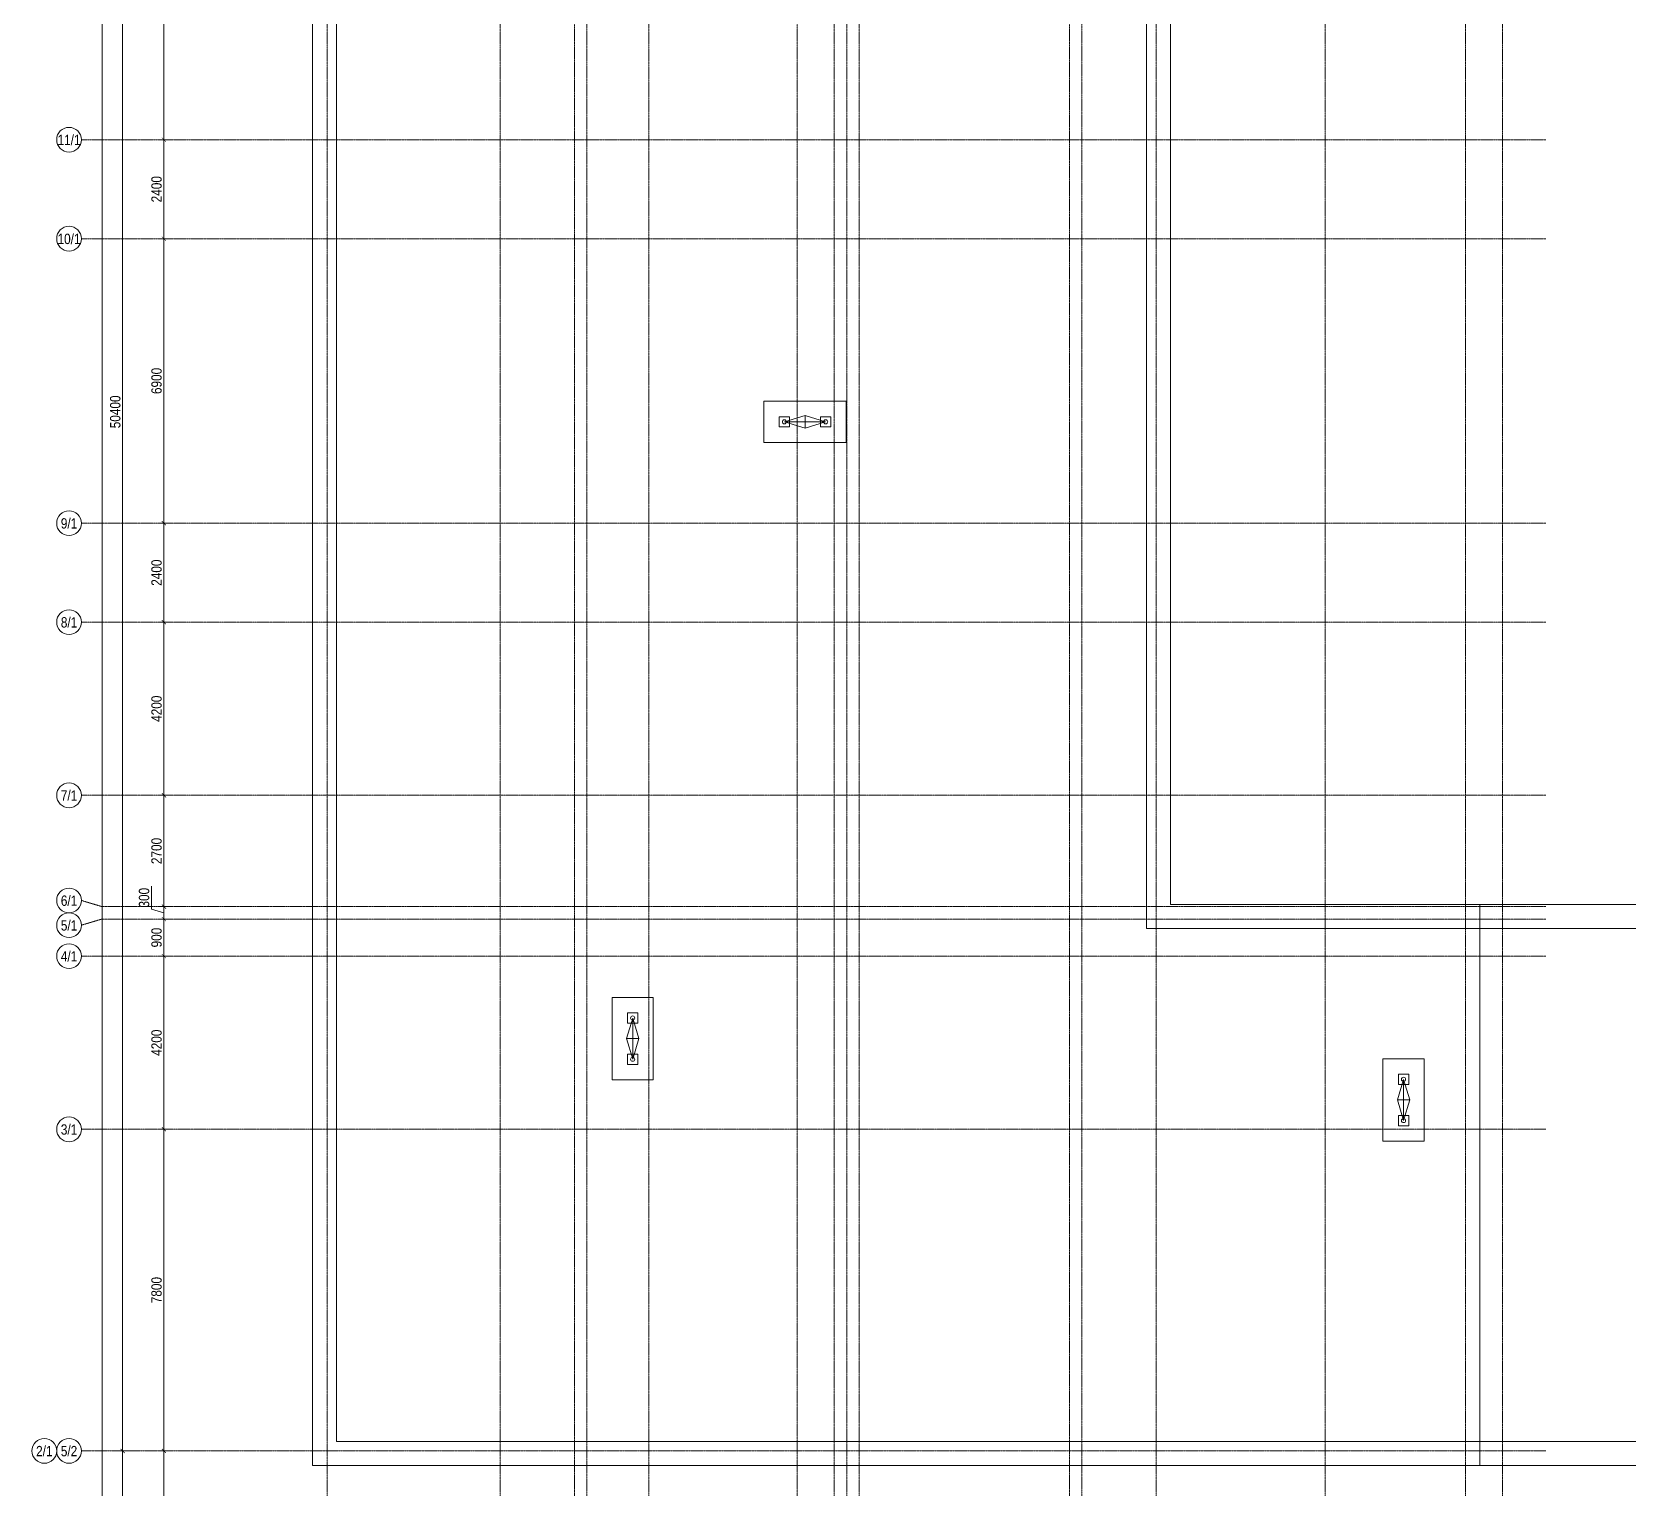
# Model space of a CAD drawing. Header units: millimetres. Extents: x -65509 to 912790, y 446 to 713294.
# Drawn here: x 382446 to 421146, y 518882 to 554198 of the extents above; entities that cross this region are included whole.
import ezdxf
from ezdxf.enums import TextEntityAlignment as Align

# ---------------------------------------------------------------- set-up
doc = ezdxf.new("R2010")
doc.units = ezdxf.units.MM
doc.linetypes.add('CENTER2', pattern=[28.575, 19.05, -3.175, 3.175, -3.175])
doc.linetypes.add('DASHED', pattern=[19.05, 12.7, -6.35])
doc.layers.get('Defpoints').update_dxf_attribs({"color": 250})
doc.layers.add('АР_Делит', color=250, linetype='Continuous', lineweight=0, plot=False)
for name, color, linetype, lineweight in [('АР_ФАСАД', 250, 'Continuous', 9), ('РД_Воронки с кровли', 250, 'Continuous', 18), ('РД_Оси_100', 250, 'Continuous', 0), ('РД_Оси_размер', 250, 'Continuous', 0)]:
    doc.layers.add(name, color=color, linetype=linetype, lineweight=lineweight)
doc.styles.add('style1', font='ARIALN.TTF')
doc.styles.add('ккк', font='isocpeur.ttf', dxfattribs={"width": 0.85, "oblique": 15})
doc.dimstyles.new('Dim100_ареал', dxfattribs={"dimscale": 100, "dimtxt": 2.5, "dimasz": 1, "dimexe": 1, "dimexo": 1, "dimgap": 0.5, "dimtad": 1, "dimzin": 12, "dimdsep": 46, "dimtxsty": 'style1', "dimblk": 'ARCHTICK', "dimcen": 1, "dimdle": 1, "dimclrd": 256, "dimclre": 256, "dimaunit": 1, "dimadec": 0, "dimazin": 3, "dimtfac": 1, "dimtmove": 1, "dimatfit": 3, "dimldrblk": 'OPEN30', "dimfxl": 4, "dimfxlon": 1, "dimtolj": 1, "dimtzin": 0, "dimlwd": 9, "dimlwe": 9, "dimarcsym": 0})

# ---------------------------------------------------------------- blocks, each defined once
blk = doc.blocks.new('A-iden')
at = {"linetype": 'Continuous', "lineweight": 5}
blk.add_circle((0, -4), 3, dxfattribs=at)
at = {"color": 0, "linetype": 'Continuous', "lineweight": 20, "style": 'ккк', "width": 0.85}
blk.add_attdef('ID', text='', height=8, dxfattribs=at).set_placement((0.31, -3.85), align=Align.MIDDLE_CENTER)
blk = doc.blocks.new('_ArchTick')
at = {"color": 0, "linetype": 'ByBlock', "const_width": 0.15}
blk.add_lwpolyline([(-0.5, -0.5), (0.5, 0.5)], dxfattribs=at)
blk = doc.blocks.new('*D245')
at = {"layer": 'Defpoints', "color": 0, "transparency": 16777216}
for p in [(-5455, 134700), (-2955, 134700), (-2955, 0)]:
    blk.add_point(p, dxfattribs=at)
at = {"layer": 'РД_Оси_размер', "color": 0, "lineweight": 5, "transparency": 16777216}
for p, q in [((-5255, 134700), (-5555, 134700)), ((-5455, -100), (-5455, 134800)), ((-5255, 0), (-5555, 0))]:
    blk.add_line(p, q, dxfattribs=at)
at = {"layer": 'РД_Оси_размер', "color": 0, "lineweight": 5, "transparency": 16777216, "xscale": 100, "yscale": 100, "zscale": 100}
for p, rotation in [((-5455, 134700), 90), ((-5455, 0), 270)]:
    blk.add_blockref('_ArchTick', p, dxfattribs=dict(at, rotation=rotation))
at = {"layer": 'РД_Оси_размер', "color": 0, "transparency": 16777216, "insert": (-5633, 67350), "char_height": 250, "attachment_point": 5, "rotation": 90, "style": 'style1'}
blk.add_mtext('\\A1;134700', dxfattribs=at)
blk = doc.blocks.new('_Open30')
at = {"color": 0, "linetype": 'ByBlock', "lineweight": -2}
for p, q in [((-1, 0.27), (0, 0)), ((0, 0), (-1, -0.27)), ((0, 0), (-1, 0))]:
    blk.add_line(p, q, dxfattribs=at)
blk = doc.blocks.new('*D205')
at = {"layer": 'Defpoints', "color": 0, "transparency": 16777216}
for p in [(-3955, 13500), (-3220, 13500), (-2955, 0)]:
    blk.add_point(p, dxfattribs=at)
at = {"layer": 'РД_Оси_размер', "color": 0, "lineweight": 5, "transparency": 16777216}
for p, q in [((-3955, -100), (-3955, 13600)), ((-3755, 13500), (-4055, 13500)), ((-3755, 0), (-4055, 0))]:
    blk.add_line(p, q, dxfattribs=at)
at = {"layer": 'РД_Оси_размер', "color": 0, "lineweight": 5, "transparency": 16777216, "xscale": 100, "yscale": 100, "zscale": 100}
for p, rotation in [((-3955, 13500), 90), ((-3955, 0), 270)]:
    blk.add_blockref('_ArchTick', p, dxfattribs=dict(at, rotation=rotation))
at = {"layer": 'РД_Оси_размер', "color": 0, "transparency": 16777216, "insert": (-4133, 6750), "char_height": 250, "attachment_point": 5, "rotation": 90, "style": 'style1'}
blk.add_mtext('\\A1;13500', dxfattribs=at)
blk = doc.blocks.new('*D206')
at = {"layer": 'Defpoints', "color": 0, "transparency": 16777216}
for p in [(-3955, 21300), (-2955, 21300), (-3220, 13500)]:
    blk.add_point(p, dxfattribs=at)
at = {"layer": 'РД_Оси_размер', "color": 0, "lineweight": 5, "transparency": 16777216}
for p, q in [((-3755, 21300), (-4055, 21300)), ((-3955, 13400), (-3955, 21400)), ((-3755, 13500), (-4055, 13500))]:
    blk.add_line(p, q, dxfattribs=at)
at = {"layer": 'РД_Оси_размер', "color": 0, "lineweight": 5, "transparency": 16777216, "xscale": 100, "yscale": 100, "zscale": 100}
for p, rotation in [((-3955, 21300), 90), ((-3955, 13500), 270)]:
    blk.add_blockref('_ArchTick', p, dxfattribs=dict(at, rotation=rotation))
at = {"layer": 'РД_Оси_размер', "color": 0, "transparency": 16777216, "insert": (-4133, 17400), "char_height": 250, "attachment_point": 5, "rotation": 90, "style": 'style1'}
blk.add_mtext('\\A1;7800', dxfattribs=at)
blk = doc.blocks.new('*D246')
at = {"layer": 'Defpoints', "color": 0, "transparency": 16777216}
for p in [(-3955, 25500), (-2955, 25500), (-2955, 21300)]:
    blk.add_point(p, dxfattribs=at)
at = {"layer": 'РД_Оси_размер', "color": 0, "lineweight": 5, "transparency": 16777216}
for p, q in [((-3955, 21200), (-3955, 25600)), ((-3755, 25500), (-4055, 25500)), ((-3755, 21300), (-4055, 21300))]:
    blk.add_line(p, q, dxfattribs=at)
at = {"layer": 'РД_Оси_размер', "color": 0, "lineweight": 5, "transparency": 16777216, "xscale": 100, "yscale": 100, "zscale": 100}
for p, rotation in [((-3955, 25500), 90), ((-3955, 21300), 270)]:
    blk.add_blockref('_ArchTick', p, dxfattribs=dict(at, rotation=rotation))
at = {"layer": 'РД_Оси_размер', "color": 0, "transparency": 16777216, "insert": (-4133, 23400), "char_height": 250, "attachment_point": 5, "rotation": 90, "style": 'style1'}
blk.add_mtext('\\A1;4200', dxfattribs=at)
blk = doc.blocks.new('*D247')
at = {"layer": 'Defpoints', "color": 0, "transparency": 16777216}
for p in [(-3955, 26400), (-2955, 26400), (-2955, 25500)]:
    blk.add_point(p, dxfattribs=at)
at = {"layer": 'РД_Оси_размер', "color": 0, "lineweight": 5, "transparency": 16777216}
for p, q in [((-3755, 26400), (-4055, 26400)), ((-3955, 25400), (-3955, 26500)), ((-3755, 25500), (-4055, 25500))]:
    blk.add_line(p, q, dxfattribs=at)
at = {"layer": 'РД_Оси_размер', "color": 0, "lineweight": 5, "transparency": 16777216, "xscale": 100, "yscale": 100, "zscale": 100}
for p, rotation in [((-3955, 26400), 90), ((-3955, 25500), 270)]:
    blk.add_blockref('_ArchTick', p, dxfattribs=dict(at, rotation=rotation))
at = {"layer": 'РД_Оси_размер', "color": 0, "transparency": 16777216, "insert": (-4133, 25950), "char_height": 250, "attachment_point": 5, "rotation": 90, "style": 'style1'}
blk.add_mtext('\\A1;900', dxfattribs=at)
blk = doc.blocks.new('*D248')
at = {"layer": 'Defpoints', "color": 0, "transparency": 16777216}
for p in [(-3955, 26700), (-2955, 26700), (-2955, 26400)]:
    blk.add_point(p, dxfattribs=at)
at = {"layer": 'РД_Оси_размер', "color": 0, "lineweight": 5, "transparency": 16777216}
for p, q in [((-4258, 26641), (-4258, 27193)), ((-3955, 26300), (-3955, 26800)), ((-3955, 26550), (-4258, 26641)), ((-3755, 26700), (-4055, 26700)), ((-3755, 26400), (-4055, 26400))]:
    blk.add_line(p, q, dxfattribs=at)
at = {"layer": 'РД_Оси_размер', "color": 0, "lineweight": 5, "transparency": 16777216, "xscale": 100, "yscale": 100, "zscale": 100}
for p, rotation in [((-3955, 26700), 90), ((-3955, 26400), 270)]:
    blk.add_blockref('_ArchTick', p, dxfattribs=dict(at, rotation=rotation))
at = {"layer": 'РД_Оси_размер', "color": 0, "transparency": 16777216, "insert": (-4435, 26917), "char_height": 250, "attachment_point": 5, "rotation": 90, "style": 'style1'}
blk.add_mtext('\\A1;300', dxfattribs=at)
blk = doc.blocks.new('*D249')
at = {"layer": 'Defpoints', "color": 0, "transparency": 16777216}
for p in [(-3955, 29400), (-2955, 29400), (-2955, 26700)]:
    blk.add_point(p, dxfattribs=at)
at = {"layer": 'РД_Оси_размер', "color": 0, "lineweight": 5, "transparency": 16777216}
for p, q in [((-3955, 26600), (-3955, 29500)), ((-3755, 29400), (-4055, 29400)), ((-3755, 26700), (-4055, 26700))]:
    blk.add_line(p, q, dxfattribs=at)
at = {"layer": 'РД_Оси_размер', "color": 0, "lineweight": 5, "transparency": 16777216, "xscale": 100, "yscale": 100, "zscale": 100}
for p, rotation in [((-3955, 29400), 90), ((-3955, 26700), 270)]:
    blk.add_blockref('_ArchTick', p, dxfattribs=dict(at, rotation=rotation))
at = {"layer": 'РД_Оси_размер', "color": 0, "transparency": 16777216, "insert": (-4133, 28050), "char_height": 250, "attachment_point": 5, "rotation": 90, "style": 'style1'}
blk.add_mtext('\\A1;2700', dxfattribs=at)
blk = doc.blocks.new('*D250')
at = {"layer": 'Defpoints', "color": 0, "transparency": 16777216}
for p in [(-3955, 33600), (-2955, 33600), (-2955, 29400)]:
    blk.add_point(p, dxfattribs=at)
at = {"layer": 'РД_Оси_размер', "color": 0, "lineweight": 5, "transparency": 16777216}
for p, q in [((-3955, 29300), (-3955, 33700)), ((-3755, 33600), (-4055, 33600)), ((-3755, 29400), (-4055, 29400))]:
    blk.add_line(p, q, dxfattribs=at)
at = {"layer": 'РД_Оси_размер', "color": 0, "lineweight": 5, "transparency": 16777216, "xscale": 100, "yscale": 100, "zscale": 100}
for p, rotation in [((-3955, 33600), 90), ((-3955, 29400), 270)]:
    blk.add_blockref('_ArchTick', p, dxfattribs=dict(at, rotation=rotation))
at = {"layer": 'РД_Оси_размер', "color": 0, "transparency": 16777216, "insert": (-4133, 31500), "char_height": 250, "attachment_point": 5, "rotation": 90, "style": 'style1'}
blk.add_mtext('\\A1;4200', dxfattribs=at)
blk = doc.blocks.new('*D251')
at = {"layer": 'Defpoints', "color": 0, "transparency": 16777216}
for p in [(-3955, 36000), (-2955, 36000), (-2955, 33600)]:
    blk.add_point(p, dxfattribs=at)
at = {"layer": 'РД_Оси_размер', "color": 0, "lineweight": 5, "transparency": 16777216}
for p, q in [((-3755, 36000), (-4055, 36000)), ((-3955, 33500), (-3955, 36100)), ((-3755, 33600), (-4055, 33600))]:
    blk.add_line(p, q, dxfattribs=at)
at = {"layer": 'РД_Оси_размер', "color": 0, "lineweight": 5, "transparency": 16777216, "xscale": 100, "yscale": 100, "zscale": 100}
for p, rotation in [((-3955, 36000), 90), ((-3955, 33600), 270)]:
    blk.add_blockref('_ArchTick', p, dxfattribs=dict(at, rotation=rotation))
at = {"layer": 'РД_Оси_размер', "color": 0, "transparency": 16777216, "insert": (-4133, 34800), "char_height": 250, "attachment_point": 5, "rotation": 90, "style": 'style1'}
blk.add_mtext('\\A1;2400', dxfattribs=at)
blk = doc.blocks.new('*D252')
at = {"layer": 'Defpoints', "color": 0, "transparency": 16777216}
for p in [(-3955, 42900), (-2955, 42900), (-2955, 36000)]:
    blk.add_point(p, dxfattribs=at)
at = {"layer": 'РД_Оси_размер', "color": 0, "lineweight": 5, "transparency": 16777216}
for p, q in [((-3955, 35900), (-3955, 43000)), ((-3755, 42900), (-4055, 42900)), ((-3755, 36000), (-4055, 36000))]:
    blk.add_line(p, q, dxfattribs=at)
at = {"layer": 'РД_Оси_размер', "color": 0, "lineweight": 5, "transparency": 16777216, "xscale": 100, "yscale": 100, "zscale": 100}
for p, rotation in [((-3955, 42900), 90), ((-3955, 36000), 270)]:
    blk.add_blockref('_ArchTick', p, dxfattribs=dict(at, rotation=rotation))
at = {"layer": 'РД_Оси_размер', "color": 0, "transparency": 16777216, "insert": (-4133, 39450), "char_height": 250, "attachment_point": 5, "rotation": 90, "style": 'style1'}
blk.add_mtext('\\A1;6900', dxfattribs=at)
blk = doc.blocks.new('*D253')
at = {"layer": 'Defpoints', "color": 0, "transparency": 16777216}
for p in [(-3955, 45300), (-2955, 45300), (-2955, 42900)]:
    blk.add_point(p, dxfattribs=at)
at = {"layer": 'РД_Оси_размер', "color": 0, "lineweight": 5, "transparency": 16777216}
for p, q in [((-3755, 45300), (-4055, 45300)), ((-3955, 42800), (-3955, 45400)), ((-3755, 42900), (-4055, 42900))]:
    blk.add_line(p, q, dxfattribs=at)
at = {"layer": 'РД_Оси_размер', "color": 0, "lineweight": 5, "transparency": 16777216, "xscale": 100, "yscale": 100, "zscale": 100}
for p, rotation in [((-3955, 45300), 90), ((-3955, 42900), 270)]:
    blk.add_blockref('_ArchTick', p, dxfattribs=dict(at, rotation=rotation))
at = {"layer": 'РД_Оси_размер', "color": 0, "transparency": 16777216, "insert": (-4133, 44100), "char_height": 250, "attachment_point": 5, "rotation": 90, "style": 'style1'}
blk.add_mtext('\\A1;2400', dxfattribs=at)
blk = doc.blocks.new('*D254')
at = {"layer": 'Defpoints', "color": 0, "transparency": 16777216}
for p in [(-3955, 52200), (-2955, 52200), (-2955, 45300)]:
    blk.add_point(p, dxfattribs=at)
at = {"layer": 'РД_Оси_размер', "color": 0, "lineweight": 5, "transparency": 16777216}
for p, q in [((-3955, 45200), (-3955, 52300)), ((-3755, 52200), (-4055, 52200)), ((-3755, 45300), (-4055, 45300))]:
    blk.add_line(p, q, dxfattribs=at)
at = {"layer": 'РД_Оси_размер', "color": 0, "lineweight": 5, "transparency": 16777216, "xscale": 100, "yscale": 100, "zscale": 100}
for p, rotation in [((-3955, 52200), 90), ((-3955, 45300), 270)]:
    blk.add_blockref('_ArchTick', p, dxfattribs=dict(at, rotation=rotation))
at = {"layer": 'РД_Оси_размер', "color": 0, "transparency": 16777216, "insert": (-4133, 48750), "char_height": 250, "attachment_point": 5, "rotation": 90, "style": 'style1'}
blk.add_mtext('\\A1;6900', dxfattribs=at)
blk = doc.blocks.new('*D236')
at = {"layer": 'Defpoints', "color": 0, "transparency": 16777216}
for p in [(-4955, 13500), (-2955, 13500), (-2955, 0)]:
    blk.add_point(p, dxfattribs=at)
at = {"layer": 'РД_Оси_размер', "color": 0, "lineweight": 5, "transparency": 16777216}
for p, q in [((-4955, -100), (-4955, 13600)), ((-4755, 13500), (-5055, 13500)), ((-4755, 0), (-5055, 0))]:
    blk.add_line(p, q, dxfattribs=at)
at = {"layer": 'РД_Оси_размер', "color": 0, "lineweight": 5, "transparency": 16777216, "xscale": 100, "yscale": 100, "zscale": 100}
for p, rotation in [((-4955, 13500), 90), ((-4955, 0), 270)]:
    blk.add_blockref('_ArchTick', p, dxfattribs=dict(at, rotation=rotation))
at = {"layer": 'РД_Оси_размер', "color": 0, "transparency": 16777216, "insert": (-5133, 6750), "char_height": 250, "attachment_point": 5, "rotation": 90, "style": 'style1'}
blk.add_mtext('\\A1;13500', dxfattribs=at)
blk = doc.blocks.new('*D237')
at = {"layer": 'Defpoints', "color": 0, "transparency": 16777216}
for p in [(-4955, 63900), (-2955, 63900), (-2955, 13500)]:
    blk.add_point(p, dxfattribs=at)
at = {"layer": 'РД_Оси_размер', "color": 0, "lineweight": 5, "transparency": 16777216}
for p, q in [((-4755, 63900), (-5055, 63900)), ((-4955, 13400), (-4955, 64000)), ((-4755, 13500), (-5055, 13500))]:
    blk.add_line(p, q, dxfattribs=at)
at = {"layer": 'РД_Оси_размер', "color": 0, "lineweight": 5, "transparency": 16777216, "xscale": 100, "yscale": 100, "zscale": 100}
for p, rotation in [((-4955, 63900), 90), ((-4955, 13500), 270)]:
    blk.add_blockref('_ArchTick', p, dxfattribs=dict(at, rotation=rotation))
at = {"layer": 'РД_Оси_размер', "color": 0, "transparency": 16777216, "insert": (-5133, 38700), "char_height": 250, "attachment_point": 5, "rotation": 90, "style": 'style1'}
blk.add_mtext('\\A1;50400', dxfattribs=at)
blk = doc.blocks.new('A$Cd58bfb5e')
at = {"layer": 'РД_Воронки с кровли', "lineweight": 0, "ltscale": 2}
for p, q in [((-500, 0), (0, 150)), ((500, 0), (-500, 0)), ((0, 150), (500, 0)), ((0, -150), (0, 150)), ((500, 0), (0, -150)), ((0, -150), (-500, 0))]:
    blk.add_line(p, q, dxfattribs=at)
at = {"layer": 'РД_Воронки с кровли'}
for points in [[(1000, 500), (1000, -500), (-1000, -500), (-1000, 500)], [(625, -125), (625, 125), (375, 125), (375, -125)]]:
    blk.add_lwpolyline(points, close=True, dxfattribs=at)
at = {"layer": 'РД_Воронки с кровли', "linetype": 'Continuous', "lineweight": 0}
blk.add_lwpolyline([(-625, -125), (-375, -125), (-375, 125), (-625, 125)], close=True, dxfattribs=at)
at = {"layer": 'РД_Воронки с кровли', "lineweight": 0}
for centre in [(-500, 0), (500, 0)]:
    blk.add_circle(centre, 50, dxfattribs=at)
blk = doc.blocks.new('воронки с кровли')
at = {"layer": 'РД_Воронки с кровли', "lineweight": 70}
for p, rotation in [((-219861, 230731), 179.9999999999999), ((-224040, 215772, -134), 269.9999999999999), ((-205349, 214284), 269.9999999999999)]:
    blk.add_blockref('A$Cd58bfb5e', p, dxfattribs=dict(at, rotation=rotation))
blk = doc.blocks.new('СОШ_2200_АР_ОСИ_М100_28.05.24')
at = {"layer": 'АР_Делит', "color": 5, "linetype": 'DASHED'}
blk.add_lwpolyline([(114955, 135155), (114955, -355), (93595.036, -355), (93595.036, 13855), (94145, 13855), (94145, 68320), (66055, 68320), (66055, 13857.73), (83455, 13857.73), (83455, -355), (45245, -355), (45245, 13145), (44695, 13145), (44695, 26755), (45245, 26755), (45245, 68320), (20455, 68320), (20455, 26755), (27955, 26755), (27955, 13145), (-355, 13145), (-355, 100855), (37145, 100855), (37145, 129155)], dxfattribs=at)
at = {"layer": 'РД_Оси_100', "linetype": 'CENTER2'}
for p, q in [((0, -6155), (0, 139938.679)), ((4200, -6155), (4200, 139938.679)), ((20100, -6155), (20100, 139938.679)), ((27600, -6155), (27600, 139938.679)), ((29555, 45300), (-5954.958, 45300)), ((29555, 42900), (-5954.958, 42900)), ((29555, 36000), (-5954.958, 36000)), ((29555, 33600), (-5954.958, 33600)), ((29555, 29400), (-5954.958, 29400)), ((-5954.958, 21300), (29555, 21300)), ((-5954.958, 13500), (29555, 13500))]:
    blk.add_line(p, q, dxfattribs=at)
at = {"layer": 'РД_Оси_100', "color": 1, "linetype": 'CENTER2'}
blk.add_line((24200, -6155), (24200, 139938.679), dxfattribs=at)
at = {"layer": 'РД_Оси_100', "linetype": 'CENTER2'}
for points in [[(5849.555, 139938.679), (6000, 139538.679), (6000, -6194.559)], [(6300, -6195.83), (6300, 139538.679), (6450, 139938.679)], [(7800, -6155), (7800, 139938.679)], [(11400, 139938.679), (11400, -6155)], [(12000.12, -6155), (12300, -5755), (12300, 139538.679), (12000, 139938.679)], [(12600, -6155), (12600, 139938.679)], [(13200, -6155), (12900, -5755), (12900, 139538.679), (13220.167, 139939.357)], [(17850, 139938.679), (18000, 139538.679), (18000, -6194.092)], [(18300, -6196.31), (18300, 139538.679), (18450, 139938.679)], [(28500, -6155), (28500, 139938.679)], [(29555, 26700), (-5454.958, 26700), (-5954.958, 26850)], [(29555, 26400), (-5454.958, 26400), (-5954.958, 26250)], [(29555, 25500), (-5954.958, 25500)]]:
    blk.add_lwpolyline(points, dxfattribs=at)
at = {"layer": 'РД_Оси_100', "color": 0}
ref = blk.add_blockref('A-iden', (-6254.958, 45700), dxfattribs=dict(at, xscale=100, yscale=100, zscale=100))
ref.add_attrib('ID', '11/1', dxfattribs={"layer": '0', "linetype": 'Continuous', "height": 250, "style": 'style1'}).set_placement((-6254.958, 45300), align=Align.MIDDLE)
ref = blk.add_blockref('A-iden', (-6254.958, 43300), dxfattribs=dict(at, xscale=100, yscale=100, zscale=100))
ref.add_attrib('ID', '10/1', dxfattribs={"layer": '0', "linetype": 'Continuous', "height": 250, "style": 'style1'}).set_placement((-6254.958, 42900), align=Align.MIDDLE)
ref = blk.add_blockref('A-iden', (-6254.958, 36400), dxfattribs=dict(at, xscale=100, yscale=100, zscale=100))
ref.add_attrib('ID', '9/1', dxfattribs={"layer": '0', "linetype": 'Continuous', "height": 250, "style": 'style1'}).set_placement((-6254.958, 36000), align=Align.MIDDLE)
ref = blk.add_blockref('A-iden', (-6254.958, 34000), dxfattribs=dict(at, xscale=100, yscale=100, zscale=100))
ref.add_attrib('ID', '8/1', dxfattribs={"layer": '0', "linetype": 'Continuous', "height": 250, "style": 'style1'}).set_placement((-6254.958, 33600), align=Align.MIDDLE)
ref = blk.add_blockref('A-iden', (-6254.958, 29800), dxfattribs=dict(at, xscale=100, yscale=100, zscale=100))
ref.add_attrib('ID', '7/1', dxfattribs={"layer": '0', "linetype": 'Continuous', "height": 250, "style": 'style1'}).set_placement((-6254.958, 29400), align=Align.MIDDLE)
ref = blk.add_blockref('A-iden', (-6254.958, 27250), dxfattribs=dict(at, xscale=100, yscale=100, zscale=100))
ref.add_attrib('ID', '6/1', dxfattribs={"layer": '0', "linetype": 'Continuous', "height": 250, "style": 'style1'}).set_placement((-6254.958, 26850), align=Align.MIDDLE)
ref = blk.add_blockref('A-iden', (-6254.957, 26650), dxfattribs=dict(at, xscale=100, yscale=100, zscale=100))
ref.add_attrib('ID', '5/1', dxfattribs={"layer": '0', "linetype": 'Continuous', "height": 250, "style": 'style1'}).set_placement((-6254.957, 26250), align=Align.MIDDLE)
ref = blk.add_blockref('A-iden', (-6254.958, 25900), dxfattribs=dict(at, xscale=100, yscale=100, zscale=100))
ref.add_attrib('ID', '4/1', dxfattribs={"layer": '0', "linetype": 'Continuous', "height": 250, "style": 'style1'}).set_placement((-6254.958, 25500), align=Align.MIDDLE)
ref = blk.add_blockref('A-iden', (-6254.958, 21700), dxfattribs=dict(at, xscale=100, yscale=100, zscale=100))
ref.add_attrib('ID', '3/1', dxfattribs={"layer": '0', "linetype": 'Continuous', "height": 250, "style": 'style1'}).set_placement((-6254.958, 21300), align=Align.MIDDLE)
ref = blk.add_blockref('A-iden', (-6854.958, 13900), dxfattribs=dict(at, xscale=100, yscale=100, zscale=100))
ref.add_attrib('ID', '2/1', dxfattribs={"layer": '0', "linetype": 'Continuous', "height": 250, "style": 'style1'}).set_placement((-6854.958, 13500), align=Align.MIDDLE)
ref = blk.add_blockref('A-iden', (-6254.958, 13900), dxfattribs=dict(at, xscale=100, yscale=100, zscale=100))
ref.add_attrib('ID', '5/2', dxfattribs={"layer": '0', "linetype": 'Continuous', "height": 250, "style": 'style1'}).set_placement((-6254.958, 13500), align=Align.MIDDLE)
at = {"layer": 'РД_Оси_размер'}
for base, p1, p2, picture, middle in [((-5454.958, 134700), (-2954.958, 0), (-2954.958, 134700), '*D245', (-5632.601, 67350)), ((-4954.958, 63900), (-2954.958, 13500), (-2954.958, 63900), '*D237', (-5132.601, 38700)), ((-3954.958, 52200), (-2954.958, 45300), (-2954.958, 52200), '*D254', (-4132.601, 48750)), ((-3954.958, 45300), (-2954.958, 42900), (-2954.958, 45300), '*D253', (-4132.601, 44100)), ((-3954.958, 42900), (-2954.958, 36000), (-2954.958, 42900), '*D252', (-4132.601, 39450)), ((-3954.958, 36000), (-2954.958, 33600), (-2954.958, 36000), '*D251', (-4132.601, 34800)), ((-3954.958, 33600), (-2954.958, 29400), (-2954.958, 33600), '*D250', (-4132.601, 31500)), ((-3954.958, 29400), (-2954.958, 26700), (-2954.958, 29400), '*D249', (-4132.601, 28050)), ((-3954.958, 26700), (-2954.958, 26400), (-2954.958, 26700), '*D248', (-4435.244, 26690.793)), ((-3954.958, 26400), (-2954.958, 25500), (-2954.958, 26400), '*D247', (-4132.601, 25950)), ((-3954.958, 25500), (-2954.958, 21300), (-2954.958, 25500), '*D246', (-4132.601, 23400)), ((-3954.958, 21300), (-3220.264, 13500), (-2954.958, 21300), '*D206', (-4132.601, 17400)), ((-4954.958, 13500), (-2954.958, 0), (-2954.958, 13500), '*D236', (-5132.601, 6750)), ((-3954.958, 13500), (-2954.958, 0), (-3220.264, 13500), '*D205', (-4132.601, 6750))]:
    dim = blk.add_linear_dim(base=base, p1=p1, p2=p2, angle=90, dimstyle='Dim100_ареал', dxfattribs=at)
    dim.commit()
    dim.dimension.update_dxf_attribs({"geometry": picture, "text_midpoint": middle})

msp = doc.modelspace()

# ---------------------------------------------------------------- linework, layer by layer
at = {"layer": 'АР_ФАСАД'}
for points in [[(504555.882, 597663.318), (504555.882, 641438.318), (462345.882, 641438.318), (462345.882, 635438.318), (426745.882, 635438.318), (426745.882, 607138.318), (389245.882, 607138.318), (389245.882, 519428.318), (434765.882, 519428.318)], [(462345.882, 634853.318), (427330.882, 634853.318), (427330.882, 606553.318), (389830.882, 606553.318), (389830.882, 520013.318), (434765.882, 520013.318)], [(434870.882, 532453.318), (409470.882, 532453.318), (409470.882, 575213.318), (434845.882, 575213.318)], [(434870.882, 533038.318), (410055.882, 533038.318), (410055.882, 574628.318), (434845.882, 574628.318)]]:
    msp.add_lwpolyline(points, dxfattribs=at)

# ---------------------------------------------------------------- block references
at = {"layer": 'РД_Воронки с кровли', "lineweight": 0}
msp.add_blockref('воронки с кровли', (621051.707, 314010.479), dxfattribs=at)
at = {"layer": 'РД_Оси_100'}
msp.add_blockref('СОШ_2200_АР_ОСИ_М100_28.05.24', (389600.882, 506283.318), dxfattribs=at)

doc.saveas('drawing.dxf')
